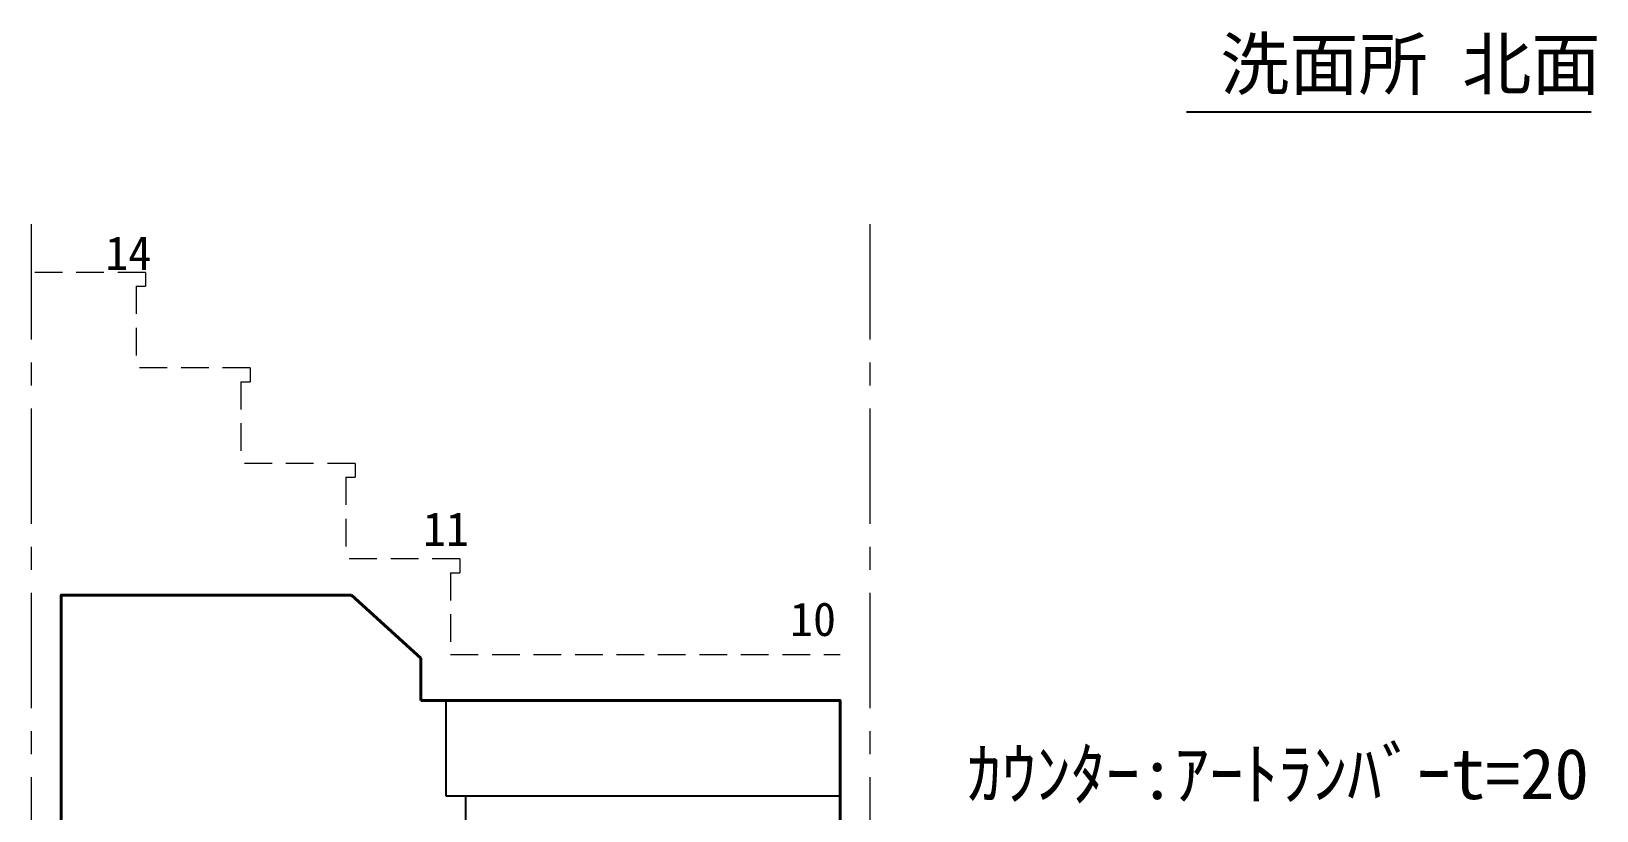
# Model space of a CAD drawing. Units: millimetres at full size, sheet at 1:50. Extents: x -31113 to 29332, y -20209 to 31249.
# Drawn here: x 16630 to 20027, y -3664 to -1973 of the extents above; entities that cross this region are included whole.
import ezdxf
from ezdxf.enums import TextEntityAlignment as Align

# ---------------------------------------------------------------- set-up
doc = ezdxf.new("R2010")
doc.units = ezdxf.units.MM
doc.header["$LTSCALE"] = 50
doc.linetypes.add('CHAIN1', pattern=[8, 5, -1, 1, -1])
doc.linetypes.add('DASHED1', pattern=[1.8, 1.2, -0.6])
for name, color, linetype, lineweight in [('B-1_通り芯・通り番号', 1, 'CHAIN1', 18), ('B-3_仕上線(黄)', 3, 'Continuous', 40), ('B-4_下地・間柱(水色)', 4, 'DASHED1', 9), ('B-A_文字', 7, 'Continuous', 25), ('B-F_寸法・方位', 7, 'Continuous', 25)]:
    doc.layers.add(name, color=color, linetype=linetype, lineweight=lineweight)
doc.styles.add('ＭＳ ゴシック', font='')
doc.styles.get('ＭＳ ゴシック').set_extended_font_data('MS Gothic')

msp = doc.modelspace()

# ---------------------------------------------------------------- linework, layer by layer
at = {"layer": 'B-1_通り芯・通り番号'}
for p, q in [((16630.23, -2391.96), (16630.23, -6146.71)), ((16630.23, -2391.96), (16630.23, -6146.71)), ((18450.23, -2391.96), (18450.23, -6146.71)), ((18450.23, -2391.96), (18450.23, -6146.71))]:
    msp.add_line(p, q, dxfattribs=at)
at = {"layer": 'B-3_仕上線(黄)'}
for p, q in [((17324.76, -3196.71), (16695.23, -3196.71)), ((17324.76, -3196.71), (17475.23, -3333.72)), ((17475.23, -3333.72), (17475.23, -3425.28))]:
    msp.add_line(p, q, dxfattribs=at)
at = {"layer": 'B-3_仕上線(黄)', "color": 7, "lineweight": 25}
for p, q in [((17529.82, -3425.28), (17529.82, -3632.42)), ((17529.82, -3632.42), (18385.23, -3632.42)), ((17572.15, -3632.42), (17572.15, -3839.56))]:
    msp.add_line(p, q, dxfattribs=at)
at = {"layer": 'B-3_仕上線(黄)'}
for points in [[(17105.1, -3196.71), (16695.23, -3196.71), (16695.23, -5396.71)], [(17475.23, -3425.28), (18385.23, -3425.28), (18385.23, -4346.71)]]:
    msp.add_lwpolyline(points, dxfattribs=at)
at = {"layer": 'B-4_下地・間柱(水色)'}
for p, q in [((16877.73, -2496.71), (16630.23, -2496.71)), ((16877.73, -2496.71), (16877.73, -2526.71)), ((16857.73, -2526.71), (16857.73, -2703.85)), ((16857.73, -2526.71), (16877.73, -2526.71)), ((17105.23, -2703.85), (16857.73, -2703.85)), ((17105.23, -2703.85), (17105.23, -2733.85)), ((17085.23, -2733.85), (17085.23, -2910.99)), ((17085.23, -2733.85), (17105.23, -2733.85)), ((17332.73, -2910.99), (17085.23, -2910.99)), ((17332.73, -2910.99), (17332.73, -2940.99)), ((17312.73, -2940.99), (17312.73, -3118.14)), ((17312.73, -2940.99), (17332.73, -2940.99)), ((17560.23, -3118.14), (17312.73, -3118.14)), ((17560.23, -3118.14), (17560.23, -3148.14)), ((17540.23, -3148.14), (17560.23, -3148.14))]:
    msp.add_line(p, q, dxfattribs=at)
msp.add_lwpolyline([(17540.23, -3148.14), (17540.23, -3325.28), (18385.23, -3325.28)], dxfattribs=at)
at = {"layer": 'B-F_寸法・方位'}
msp.add_line((19137.39, -2148.5), (20015.63, -2148.5), dxfattribs=at)

# ---------------------------------------------------------------- texts
at = {"layer": 'B-A_文字', "style": 'ＭＳ ゴシック'}
for s, height, p in [('洗面所 北面', 110, (19210.58, -2132.52)), ('14', 73.31, (16790.79, -2513.3)), ('11', 73.31, (17480.13, -3111.93)), ('10', 73.31, (18276.82, -3307.48))]:
    msp.add_text(s, height=height, dxfattribs=at).set_placement(p, align=Align.BOTTOM_LEFT)
at = {"layer": 'B-F_寸法・方位', "style": 'ＭＳ ゴシック'}
msp.add_text('ｶｳﾝﾀｰ:ｱｰﾄﾗﾝﾊﾞｰt=20', height=110, dxfattribs=at).set_placement((18661.12, -3672.36), align=Align.BOTTOM_LEFT)

doc.saveas('drawing.dxf')
